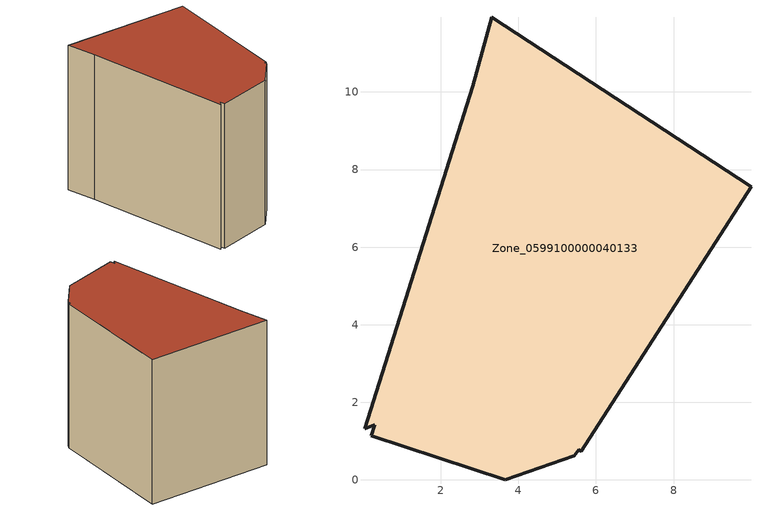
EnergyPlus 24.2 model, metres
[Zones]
Zone_0599100000040133
 floor ground (C_G): 2.83,10.15 3.32,11.93 10,7.55 5.62,0.74 5.55,0.78 5.45,0.62 3.66,0 0.21,1.14 0.29,1.43 0.04,1.32 z0
 wall outside (C_F): 3.32,11.93 2.83,10.15 0.04,1.32 0.29,1.43 0.21,1.14 3.66,0 5.45,0.62 5.55,0.78 5.62,0.74 10,7.55 3.32,11.93 z0:9.4
 roof outside (C_R): 5.62,0.74 10,7.55 3.32,11.93 2.83,10.15 0.04,1.32 0.29,1.43 0.21,1.14 3.66,0 5.45,0.62 5.55,0.78 z9.4
[BUILDING]
Pand.0599100000040133: North Axis=0; Terrain=City; Loads Convergence Tolerance Value=0.04; Temperature Convergence Tolerance Value=0.4; Solar Distribution=FullExterior; Maximum Number of Warmup Days=25; Minimum Number of Warmup Days=1
[Site:Location]
Rotterdam.The.Hague.AP_ZH_NLD Design_Conditions: Latitude=51.96; Longitude=4.45; Time Zone=1; Elevation=-4.5
[SITE:GROUNDTEMPERATURE:BUILDINGSURFACE]
18, 18, 18, 18, 18, 18, 18, 18, 18, 18, 18, 18
[MATERIAL] Thermal Absorptance=0.9; Solar Absorptance=0.7; Visible Absorptance=0.7
Name | Roughness | Thickness | Conductivity | Density | Specific Heat
G.TI.1946 | MediumSmooth | 0.15 | 1 | 540 | 1210
F.TI.1946 | Rough | 0.3 | 0.857143 | 1920 | 840
R.TI.1946 | MediumRough | 0.2 | 0.1 | 1500 | 1000
[CONSTRUCTION]
C_G: G.TI.1946
C_F: F.TI.1946
C_R: R.TI.1946
[ZONE]
Zone_0599100000040133: Type=1; Multiplier=1; Ceiling Height=Autocalculate; Volume=Autocalculate; Floor Area=autocalculate; Part of Total Floor Area=Yes
[ZONEINFILTRATION:DESIGNFLOWRATE]
Infil_Zone_0599100000040133: Zone or ZoneList or Space or SpaceList=Zone_0599100000040133; Schedule=AlwaysOn; Design Flow Rate Calculation Method=Flow/Area; Flow Rate per Floor Area=0.003; Constant Term Coefficient=1; Temperature Term Coefficient=0; Velocity Term Coefficient=0; Velocity Squared Term Coefficient=0
[HVACTEMPLATE:ZONE:IDEALLOADSAIRSYSTEM]
Zone_0599100000040133: Maximum Heating Supply Air Temperature=50; Minimum Cooling Supply Air Temperature=13; Maximum Heating Supply Air Humidity Ratio=0.0156; Minimum Cooling Supply Air Humidity Ratio=0.0077; Heating Limit=NoLimit; Cooling Limit=NoLimit; Dehumidification Control Type=ConstantSensibleHeatRatio; Cooling Sensible Heat Ratio=0.7; Dehumidification Setpoint=60; Humidification Control Type=None; Humidification Setpoint=30; Outdoor Air Method=None; Outdoor Air Flow Rate per Person=0.00944; Outdoor Air Flow Rate per Zone Floor Area=0; Outdoor Air Flow Rate per Zone=0; Demand Controlled Ventilation Type=None; Outdoor Air Economizer Type=NoEconomizer; Heat Recovery Type=None; Sensible Heat Recovery Effectiveness=0.7; Latent Heat Recovery Effectiveness=0.65
[ZONECONTROL:THERMOSTAT]
ThermostatControl_Zone_0599100000040133: Zone or ZoneList=Zone_0599100000040133; Control Type Schedule=DualSetpointControlType; Control 1=Thermostat_Zone_0599100000040133; Temperature Difference Between Cutout And Setpoint=0
[THERMOSTATSETPOINT:DUALSETPOINT]
Thermostat_Zone_0599100000040133: Heating Setpoint Temperature Schedule=HeatingSetpoint_Zone_0599100000040133; Cooling Setpoint Temperature Schedule=CoolingSetpoint_Zone_0599100000040133
[SCHEDULE:COMPACT]
HeatingSetpoint_Zone_0599100000040133: Through: 12/31, For: AllDays, Until: 24:00, 21
CoolingSetpoint_Zone_0599100000040133: Through: 12/31, For: AllDays, Until: 24:00, 24
DualSetpointControlType: Through: 12/31, For: AllDays, Until: 24:00, 4
AlwaysOn: Through: 12/31, For: AllDays, Until: 24:00, 1
